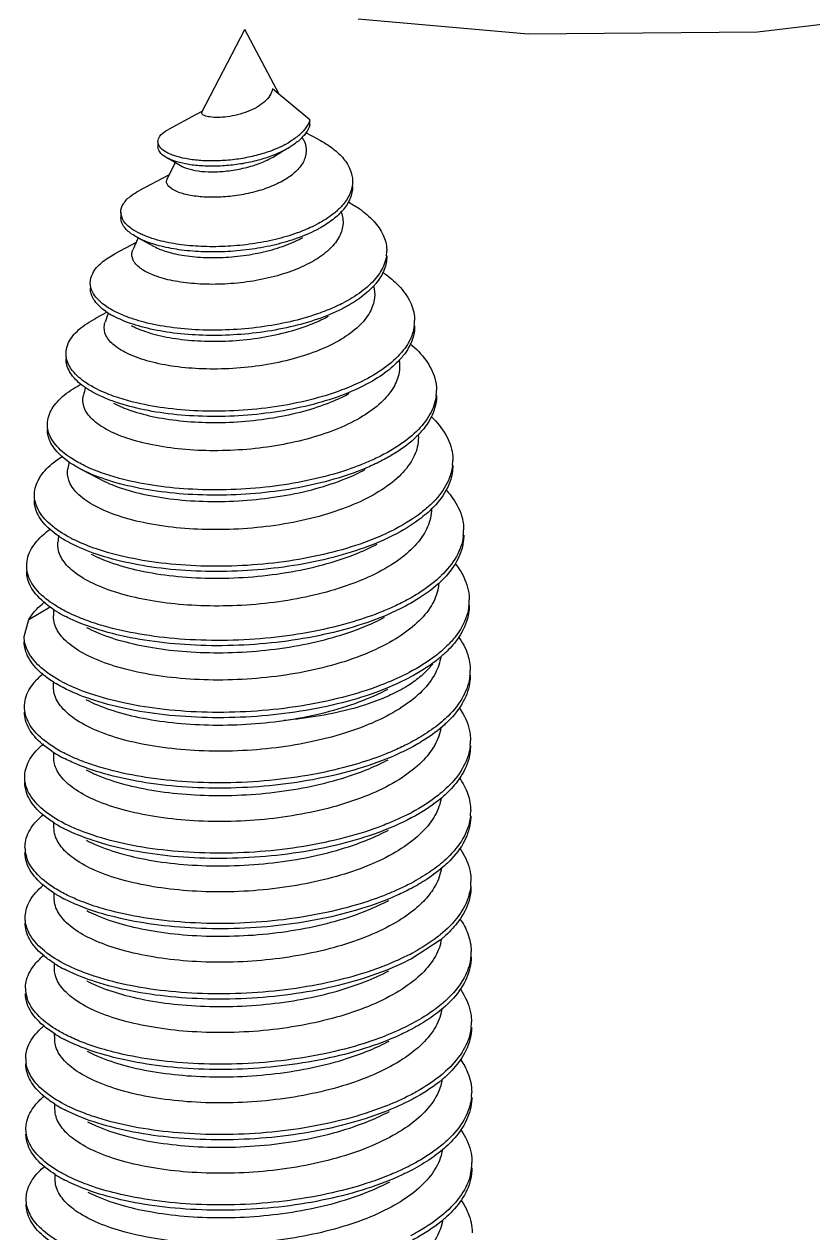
# Model space of a CAD drawing. Header units: millimetres. Extents: x 1893 to 2294, y -410 to -132.
# Drawn here: x 2074.875 to 2078.129, y -392.156 to -387.167 of the extents above; entities that cross this region are included whole.
import ezdxf

# ---------------------------------------------------------------- set-up
doc = ezdxf.new("R2010")
doc.units = ezdxf.units.MM
doc.layers.add('3_ALL_AXES', color=7, linetype='Continuous')

msp = doc.modelspace()

# ---------------------------------------------------------------- linework, layer by layer
at = {"color": 7, "linetype": 'Continuous'}
for p, q in [((2076.054, -387.5626), (2075.8994, -387.4337)), ((2075.5824, -387.5414), (2075.4698, -387.6019)), ((2075.61, -387.5264), (2075.5824, -387.5414)), ((2076.0541, -387.5844), (2076.054, -387.5626)), ((2076.0889, -387.6429), (2076.0374, -387.6159)), ((2075.4268, -387.6519), (2075.4269, -387.6737)), ((2075.4632, -387.7183), (2075.4895, -387.7328)), ((2075.4895, -387.7328), (2075.5268, -387.7539)), ((2075.4733, -387.7885), (2075.3483, -387.8551)), ((2075.2734, -387.9433), (2075.2735, -387.9651)), ((2075.343, -388.0483), (2075.4114, -388.085)), ((2075.3369, -388.0683), (2075.2491, -388.1149)), ((2075.2173, -388.356), (2075.1702, -388.381)), ((2075.1085, -389.0038), (2075.1886, -389.0458)), ((2074.8938, -389.6251), (2074.9821, -389.5719)), ((2074.8748, -389.6944), (2074.8938, -389.6251)), ((2076.5916, -390.9475), (2076.4736, -391.0246)), ((2075.0114, -391.9209), (2075.0107, -391.9204))]:
    msp.add_line(p, q, dxfattribs=at)
for points in [[(2076.2529, -387.145), (2076.954, -387.2065), (2077.901, -387.199), (2078.8393, -387.0868), (2079.7141, -386.8682), (2080.4827, -386.541), (2081.0969, -386.1089), (2081.3832, -385.7959)], [(2075.9072, -387.7123), (2075.9367, -387.6947), (2075.9608, -387.6809)]]:
    msp.add_lwpolyline(points, dxfattribs=at)
for centre, radius, start, end in [((2075.8512, -387.4462), 0.2385, 310.4881, 311.2822), ((2075.862, -387.4584), 0.2222, 311.2667, 313.466), ((2075.9121, -387.5266), 0.1539, 323.6909, 324.4962), ((2075.7749, -387.3348), 0.3737, 298.3338, 300.5644), ((2076.0117, -387.783), 0.2338, 318.3568, 320.0071), ((2075.8231, -387.4976), 0.5597, 297.2292, 297.3694), ((2076.2243, -388.1022), 0.1468, 351.667, 0.0322), ((2076.114, -388.0628), 0.2747, 319.4755, 320.5004), ((2075.8754, -387.707), 0.6876, 296.7445, 297.2513), ((2075.405, -388.0696), 0.3429, 237.7072, 242.2316), ((2076.3156, -388.3898), 0.1704, 352.7289, 359.9646), ((2075.3372, -388.3596), 0.3725, 235.7734, 237.1195), ((2076.396, -388.6792), 0.1803, 352.5376, 0.3833), ((2075.2882, -388.6454), 0.4006, 235.2241, 236.1332), ((2075.2985, -388.6301), 0.4191, 236.128, 236.5783), ((2076.4476, -388.9663), 0.1959, 353.7133, 359.9899), ((2075.2545, -388.9331), 0.4207, 235.3593, 237.1752), ((2075.3497, -388.7479), 0.61, 241.9543, 243.2044), ((2075.9908, -388.4517), 0.9009, 297.4313, 297.618), ((2076.4898, -389.2563), 0.1985, 352.9937, 0.4057), ((2076.2661, -389.1038), 0.4735, 312.7558, 314.1768), ((2076.2782, -389.1379), 0.4562, 314.1789, 314.935), ((2076.5027, -389.5435), 0.2085, 354.0828, 359.9831), ((2075.2673, -389.172), 0.4927, 236.6822, 238.1263), ((2075.2973, -389.1226), 0.5505, 238.1856, 242.4903), ((2076.2835, -389.3919), 0.4792, 310.783, 314.4919), ((2076.0207, -388.9996), 0.9528, 297.4216, 297.6697), ((2076.5138, -389.8346), 0.2014, 353.9435, 0.419), ((2075.2602, -389.4642), 0.4952, 237.4471, 239.0531), ((2075.3387, -389.3032), 0.6551, 242.1028, 243.191), ((2076.5054, -390.1235), 0.2108, 354.1441, 359.9931), ((2075.2697, -389.7418), 0.5107, 236.5717, 238.8447), ((2075.3006, -389.69), 0.5709, 238.8761, 242.4804), ((2076.0301, -389.5902), 0.9417, 297.4188, 298.1432), ((2076.52, -390.4154), 0.1973, 354.2425, 0.4388), ((2075.2625, -390.0452), 0.4952, 237.4401, 239.0009), ((2075.3032, -389.9763), 0.5752, 239.0577, 242.5298), ((2075.3468, -389.8721), 0.6685, 242.7092, 243.1872), ((2075.0143, -390.5647), 0.1362, 180.3476, 196.5213), ((2076.5061, -390.7043), 0.2122, 354.1979, 0.0232), ((2075.3043, -390.2679), 0.5742, 238.8756, 242.4692), ((2076.2248, -390.4768), 0.5797, 308.0629, 309.2428), ((2076.2442, -390.5222), 0.5492, 309.2348, 310.8571), ((2076.2713, -390.5535), 0.5078, 310.8599, 312.3686), ((2076.4099, -390.915), 0.1891, 346.7009, 349.9168), ((2076.4091, -390.9149), 0.19, 349.9151, 351.3498), ((2076.0387, -390.184), 0.9271, 297.4168, 298.6734), ((2076.5236, -390.996), 0.1958, 354.1813, 0.3959), ((2075.265, -390.6255), 0.4958, 237.45, 238.9684), ((2075.303, -390.5613), 0.5704, 239.0232, 242.5391), ((2075.0182, -391.1449), 0.1381, 180.5529, 198.2381), ((2076.5077, -391.2853), 0.2127, 354.2524, 0.0759), ((2075.2858, -390.8831), 0.5341, 238.0449, 238.842), ((2075.3083, -390.8451), 0.5783, 238.8815, 242.4597), ((2075, -391.4372), 0.119, 179.7384, 189.7764), ((2076.2476, -391.0828), 0.547, 309.9695, 310.6388), ((2076.526, -391.5765), 0.1954, 354.139, 0.3256), ((2075.2679, -391.2051), 0.4973, 237.4635, 238.9368), ((2075.3035, -391.1449), 0.5672, 238.9895, 242.5404), ((2075.3618, -391.0109), 0.6937, 243.4923, 243.9294), ((2076.5105, -391.8663), 0.2118, 347.0785, 0.1486), ((2075.2809, -391.4747), 0.5212, 237.654, 238.7682), ((2075.3126, -391.4218), 0.5829, 238.8931, 242.4525), ((2076.2527, -391.6674), 0.5421, 310.586, 310.7249), ((2076.2692, -391.7081), 0.5171, 310.7122, 312.4275)]:
    msp.add_arc(centre, radius, start, end, dxfattribs=at)
for points, start_tangent, end_tangent in [([(2075.8994, -387.4337), (2075.8887, -387.461), (2075.8667, -387.487), (2075.8356, -387.5094), (2075.7975, -387.5277), (2075.7551, -387.5411), (2075.7128, -387.5492), (2075.6737, -387.552), (2075.6413, -387.5502), (2075.6186, -387.5446), (2075.6078, -387.5364), (2075.6083, -387.5304)], (-0.17262, -0.984988), (0.373332, 0.927698)), ([(2076.036, -387.5959), (2076.0148, -387.6197)], (-0.592122, -0.805848), (-0.725563, -0.688156)), ([(2076.054, -387.5626), (2076.036, -387.5959)], (-0.330768, -0.943712), (-0.592122, -0.805848)), ([(2076.0541, -387.5844), (2076.0374, -387.6159)], (-0.330768, -0.943712), (-0.580737, -0.814091)), ([(2075.4269, -387.6519), (2075.4269, -387.6513), (2075.4352, -387.6291), (2075.4595, -387.6079), (2075.4698, -387.602)], (-0.01066, 0.999943), (0.882314, 0.470661)), ([(2076.0061, -387.6494), (2075.965, -387.6784), (2075.9608, -387.6809)], (-0.760511, -0.649326), (-0.867718, -0.497057)), ([(2076.006, -387.6276), (2075.965, -387.6566)], (-0.760511, -0.649326), (-0.860935, -0.508715)), ([(2076.0225, -387.6339), (2076.0061, -387.6494)], (-0.687386, -0.726293), (-0.760511, -0.649326)), ([(2076.0361, -387.6177), (2076.0225, -387.6339)], (-0.592122, -0.805848), (-0.687386, -0.726293)), ([(2076.0267, -387.6426), (2076.0284, -387.6459), (2076.0386, -387.6835), (2076.0328, -387.7216)], (0.467332, -0.884082), (-0.344063, -0.938947)), ([(2076.0889, -387.6429), (2076.0897, -387.6433), (2076.1485, -387.6805), (2076.1929, -387.7225), (2076.2205, -387.7683), (2076.2298, -387.8151)], (0.88579, -0.464087), (0.004012, -0.999992)), ([(2075.4343, -387.6729), (2075.4269, -387.6519)], (-0.569132, 0.822246), (-0.01066, 0.999943)), ([(2075.4632, -387.7183), (2075.4567, -387.7145), (2075.4343, -387.6947), (2075.4269, -387.6737)], (-0.87645, 0.481492), (-0.01066, 0.999943)), ([(2075.4566, -387.6927), (2075.4343, -387.6729)], (-0.851373, 0.524561), (-0.569132, 0.822246)), ([(2075.4714, -387.7007), (2075.4566, -387.6927)], (-0.901679, 0.432407), (-0.851373, 0.524561)), ([(2075.9608, -387.6809), (2075.9143, -387.7037), (2075.8558, -387.7244), (2075.792, -387.7399), (2075.7255, -387.7496), (2075.6594, -387.7534), (2075.5966, -387.7514), (2075.5401, -387.7438), (2075.4926, -387.7312), (2075.4632, -387.7183)], (-0.867718, -0.497057), (-0.87645, 0.481492)), ([(2075.8986, -387.6881), (2075.8557, -387.7026), (2075.7919, -387.7181), (2075.7254, -387.7278), (2075.6593, -387.7317), (2075.5965, -387.7296), (2075.54, -387.722), (2075.4925, -387.7094), (2075.4714, -387.7007)], (-0.933877, -0.357595), (-0.901679, 0.432407)), ([(2075.9523, -387.6638), (2075.9142, -387.6819), (2075.8986, -387.6881)], (-0.880082, -0.474822), (-0.933877, -0.357595)), ([(2076.0328, -387.7216), (2076.0088, -387.7613), (2075.9676, -387.7979), (2075.9118, -387.8293), (2075.8448, -387.8542), (2075.7712, -387.8713), (2075.696, -387.8803), (2075.6242, -387.881), (2075.5609, -387.874), (2075.5106, -387.8605), (2075.477, -387.8419), (2075.4627, -387.8202), (2075.4659, -387.8031)], (-0.344063, -0.938947), (0.432281, 0.901739)), ([(2075.5266, -387.7542), (2075.5391, -387.7597), (2075.5801, -387.771), (2075.6336, -387.7763), (2075.6956, -387.7747), (2075.7613, -387.7655), (2075.8258, -387.7487), (2075.8843, -387.7248), (2075.9072, -387.7123)], (0.877426, -0.479713), (0.856464, 0.516207)), ([(2076.2299, -387.8368), (2076.2299, -387.8379), (2076.22, -387.8862), (2076.1909, -387.9332)], (0.004012, -0.999992), (-0.642621, -0.766185)), ([(2076.2298, -387.8151), (2076.2298, -387.8161), (2076.2199, -387.8644)], (0.004012, -0.999992), (-0.37604, -0.926603)), ([(2075.2734, -387.9433), (2075.2841, -387.9086), (2075.317, -387.8746), (2075.3483, -387.8551)], (-0.001789, 0.999998), (0.88277, 0.469805)), ([(2076.2199, -387.8644), (2076.1908, -387.9115), (2076.1762, -387.9273)], (-0.37604, -0.926603), (-0.707534, -0.706679)), ([(2075.2851, -387.979), (2075.2735, -387.9441), (2075.2734, -387.9433)], (-0.544, 0.839085), (-0.001789, 0.999998)), ([(2076.1824, -387.9412), (2076.1833, -387.9435), (2076.1899, -387.9962), (2076.1724, -388.0488), (2076.1316, -388.0988), (2076.0695, -388.1439), (2075.9894, -388.182), (2075.8958, -388.2115), (2075.7939, -388.2312), (2075.6895, -388.2403), (2075.5888, -388.239), (2075.4974, -388.2278), (2075.4207, -388.2079), (2075.3634, -388.1808), (2075.3288, -388.1488)], (0.348722, -0.937226), (-0.530871, 0.847453)), ([(2076.1762, -387.9273), (2076.1433, -387.9556), (2076.0805, -387.9946)], (-0.707534, -0.706679), (-0.88806, -0.459727)), ([(2076.1865, -387.9383), (2076.1434, -387.9774), (2076.0906, -388.0111)], (-0.664418, -0.747361), (-0.878082, -0.478509)), ([(2076.2112, -387.9003), (2076.2565, -387.9282), (2076.3175, -387.9805), (2076.3563, -388.0375), (2076.371, -388.0974), (2076.3711, -388.1021)], (0.876119, -0.482095), (0.001655, -0.999999)), ([(2075.343, -388.0483), (2075.3183, -388.0332), (2075.2852, -388.0007), (2075.2735, -387.9658), (2075.2735, -387.9651)], (-0.88198, 0.471287), (-0.001789, 0.999998)), ([(2075.3522, -388.0313), (2075.3182, -388.0114), (2075.2851, -387.979)], (-0.898544, 0.438884), (-0.544, 0.839085)), ([(2076.0792, -387.9953), (2076.0152, -388.0237)], (-0.889183, -0.457553), (-0.934169, -0.356832)), ([(2076.0906, -388.0111), (2076.0793, -388.017), (2076.001, -388.0507), (2075.9118, -388.0773), (2075.8152, -388.0958), (2075.7154, -388.1057), (2075.6169, -388.1069), (2075.5238, -388.0994), (2075.4406, -388.084), (2075.3709, -388.0615), (2075.343, -388.0483)], (-0.878082, -0.478509), (-0.88198, 0.471287)), ([(2075.4206, -388.0569), (2075.3709, -388.0397), (2075.3522, -388.0313)], (-0.961532, 0.274694), (-0.898544, 0.438884)), ([(2075.4114, -388.085), (2075.4624, -388.1058), (2075.5366, -388.1224), (2075.6239, -388.1303), (2075.719, -388.1285), (2075.816, -388.1165), (2075.9089, -388.0946), (2075.9922, -388.0636), (2076.0252, -388.047)], (0.882421, -0.470461), (0.874812, 0.484462)), ([(2076.0152, -388.0237), (2076.001, -388.029), (2075.9117, -388.0555), (2075.8151, -388.074), (2075.7154, -388.084), (2075.6168, -388.0851), (2075.5238, -388.0777), (2075.4405, -388.0622), (2075.4206, -388.0569)], (-0.934169, -0.356832), (-0.961532, 0.274694)), ([(2075.3288, -388.1488), (2075.3193, -388.1141), (2075.3235, -388.0982)], (-0.530871, 0.847453), (0.399638, 0.916673)), ([(2075.1477, -388.2352), (2075.1576, -388.1957), (2075.1949, -388.1509), (2075.2491, -388.1149)], (0.006878, 0.999976), (0.883567, 0.468306)), ([(2076.3696, -388.1235), (2076.3606, -388.1578), (2076.3251, -388.2167), (2076.2657, -388.2718), (2076.1902, -388.3183)], (-0.143902, -0.989592), (-0.888996, -0.457915)), ([(2076.3712, -388.1239), (2076.3607, -388.1796), (2076.326, -388.2375)], (0.001655, -0.999999), (-0.636056, -0.771643)), ([(2076.354, -388.1909), (2076.4127, -388.2389), (2076.4633, -388.3047), (2076.4852, -388.3741), (2076.486, -388.3899)], (0.824116, -0.566421), (-0.000011, -1)), ([(2075.1504, -388.2556), (2075.148, -388.2421), (2075.1477, -388.2352)], (-0.263574, 0.964639), (0.006878, 0.999976)), ([(2076.3228, -388.2412), (2076.2658, -388.2935), (2076.2003, -388.3348)], (-0.649733, -0.760162), (-0.88097, -0.473172)), ([(2076.3168, -388.2474), (2076.3204, -388.2966), (2076.3013, -388.3557)], (0.241454, -0.970412), (-0.480474, -0.877009)), ([(2075.2218, -388.3594), (2075.2108, -388.3521), (2075.1661, -388.3096), (2075.1481, -388.2639), (2075.1478, -388.257)], (-0.844689, 0.535257), (0.006878, 0.999976)), ([(2075.2545, -388.356), (2075.2107, -388.3303), (2075.166, -388.2878), (2075.1504, -388.2556)], (-0.896397, 0.443252), (-0.263574, 0.964639)), ([(2076.2003, -388.3348), (2076.1849, -388.3428), (2076.0856, -388.3845), (2075.972, -388.417), (2075.849, -388.4392), (2075.7218, -388.4505), (2075.5959, -388.4507), (2075.4768, -388.4399), (2075.3698, -388.419), (2075.2797, -388.3892), (2075.2453, -388.373)], (-0.88097, -0.473172), (-0.884277, 0.466963)), ([(2076.1848, -388.321), (2076.1208, -388.3496)], (-0.893011, -0.450035), (-0.930168, -0.367134)), ([(2075.0475, -388.5272), (2075.055, -388.4887), (2075.093, -388.435), (2075.1616, -388.3857), (2075.1702, -388.381)], (0.00635, 0.99998), (0.883226, 0.468948)), ([(2076.3013, -388.3557), (2076.2552, -388.414), (2076.1838, -388.4675), (2076.0924, -388.5127), (2075.9849, -388.5486), (2075.8631, -388.5744), (2075.7352, -388.5883), (2075.6112, -388.5898), (2075.4956, -388.58), (2075.3913, -388.5592), (2075.3065, -388.5292), (2075.2464, -388.4927), (2075.2123, -388.4516), (2075.2058, -388.4079), (2075.2085, -388.3973)], (-0.480474, -0.877009), (0.320909, 0.94711)), ([(2075.3261, -388.3846), (2075.2797, -388.3674), (2075.2545, -388.356)], (-0.951194, 0.308594), (-0.896397, 0.443252)), ([(2075.3173, -388.4111), (2075.3361, -388.4203), (2075.415, -388.4477), (2075.5111, -388.4664), (2075.6183, -388.4752), (2075.7339, -388.4735), (2075.8532, -388.4603), (2075.967, -388.4359), (2076.0677, -388.402), (2076.1304, -388.3725)], (0.883651, -0.468147), (0.879311, 0.476248)), ([(2076.1208, -388.3496), (2076.0855, -388.3627), (2075.972, -388.3952), (2075.849, -388.4174), (2075.7218, -388.4287), (2075.5958, -388.4289), (2075.4767, -388.4182), (2075.3697, -388.3973), (2075.3261, -388.3846)], (-0.930168, -0.367134), (-0.951194, 0.308594)), ([(2076.4846, -388.4113), (2076.4771, -388.4445), (2076.4391, -388.5132), (2076.3726, -388.5777), (2076.2802, -388.6355)], (-0.126021, -0.992028), (-0.88884, -0.458218)), ([(2076.4861, -388.4117), (2076.4772, -388.4662), (2076.4392, -388.535), (2076.4308, -388.5452)], (-0.000011, -1), (-0.65075, -0.759292)), ([(2076.4663, -388.486), (2076.4676, -388.487), (2076.5329, -388.5552), (2076.5692, -388.6279), (2076.5763, -388.678)], (0.774141, -0.633014), (0.006127, -0.999981)), ([(2075.0496, -388.5477), (2075.0489, -388.544), (2075.0475, -388.5272)], (-0.209936, 0.977715), (0.00635, 0.99998)), ([(2075.1765, -388.6743), (2075.1312, -388.6482), (2075.0747, -388.5981), (2075.0496, -388.5477)], (-0.894837, 0.446393), (-0.209936, 0.977715)), ([(2076.4308, -388.5452), (2076.3727, -388.5995), (2076.29, -388.6522)], (-0.65075, -0.759292), (-0.882151, -0.470967)), ([(2075.1276, -388.6676), (2075.0748, -388.6199), (2075.0489, -388.5658), (2075.0476, -388.549)], (-0.826702, 0.56264), (0.00635, 0.99998)), ([(2076.4221, -388.5532), (2076.4218, -388.6047), (2076.3983, -388.667)], (0.155936, -0.987767), (-0.50823, -0.861221)), ([(2076.2802, -388.6355), (2076.2062, -388.6692)], (-0.88884, -0.458218), (-0.92792, -0.372779)), ([(2074.9709, -388.8191), (2074.976, -388.7849), (2075.0106, -388.7268), (2075.0764, -388.6726), (2075.11, -388.6531)], (0.000158, 1), (0.883151, 0.46909)), ([(2076.3983, -388.667), (2076.3474, -388.729), (2076.2712, -388.7858), (2076.1723, -388.8355), (2076.0568, -388.8753), (2075.9283, -388.9046), (2075.7935, -388.9222), (2075.6571, -388.9278), (2075.5259, -388.9216), (2075.404, -388.9039), (2075.2987, -388.8761), (2075.2151, -388.8401), (2075.1554, -388.7974), (2075.1224, -388.7495), (2075.1192, -388.6998), (2075.1195, -388.6985)], (-0.50823, -0.861221), (0.236508, 0.97163)), ([(2075.1676, -388.6915), (2075.1349, -388.6724)], (-0.885219, 0.465175), (-0.839739, 0.54299)), ([(2076.29, -388.6522), (2076.2803, -388.6573), (2076.1658, -388.7062), (2076.0339, -388.7446), (2075.8903, -388.771), (2075.7411, -388.7846), (2075.5927, -388.7851), (2075.4516, -388.7728), (2075.324, -388.7485), (2075.2156, -388.7136), (2075.1676, -388.6915)], (-0.882151, -0.470967), (-0.885219, 0.465175)), ([(2075.2518, -388.7055), (2075.2156, -388.6919), (2075.1765, -388.6743)], (-0.945399, 0.325916), (-0.894837, 0.446393)), ([(2075.2436, -388.7314), (2075.3152, -388.7617), (2075.4163, -388.7886), (2075.5321, -388.8054), (2075.6561, -388.8113), (2075.7881, -388.8059), (2075.9204, -388.7885), (2076.044, -388.7598), (2076.1528, -388.7218), (2076.2159, -388.6918)], (0.884717, -0.466129), (0.881101, 0.472928)), ([(2076.2062, -388.6692), (2076.1657, -388.6845), (2076.0338, -388.7228), (2075.8902, -388.7492), (2075.741, -388.7628), (2075.5926, -388.7633), (2075.4515, -388.751), (2075.324, -388.7267), (2075.2518, -388.7055)], (-0.92792, -0.372779), (-0.945399, 0.325916)), ([(2076.5748, -388.7026), (2076.5493, -388.7768), (2076.4935, -388.8479), (2076.4095, -388.9134), (2076.3517, -388.9465)], (-0.130495, -0.991449), (-0.888336, -0.459195)), ([(2076.5764, -388.6998), (2076.5748, -388.7244), (2076.5493, -388.7986), (2076.5135, -388.8487)], (0.006127, -0.999981), (-0.660491, -0.750834)), ([(2076.5541, -388.7865), (2076.564, -388.7963), (2076.6198, -388.8723), (2076.643, -388.9518), (2076.6435, -388.9664)], (0.721022, -0.692912), (0.000333, -1)), ([(2074.9737, -388.8444), (2074.9709, -388.8191)], (-0.223257, 0.97476), (0.000158, 1)), ([(2075.0597, -388.9744), (2075.0039, -388.9241), (2074.9738, -388.8661), (2074.971, -388.8409)], (-0.821333, 0.57045), (0.000158, 1)), ([(2075.1176, -388.9867), (2075.0649, -388.9563), (2075.0038, -388.9024), (2074.9737, -388.8444)], (-0.8945, 0.447067), (-0.223257, 0.97476)), ([(2076.5135, -388.8487), (2076.4936, -388.8697), (2076.4095, -388.9351), (2076.3607, -388.9635)], (-0.660491, -0.750834), (-0.882531, -0.470254)), ([(2076.5012, -388.8638), (2076.4989, -388.9031), (2076.4711, -388.9736)], (0.055237, -0.998473), (-0.525342, -0.850891)), ([(2076.3517, -388.9465), (2076.3004, -388.9709), (2076.274, -388.9821)], (-0.888336, -0.459195), (-0.926127, -0.377211)), ([(2074.9168, -389.1109), (2074.9169, -389.1069), (2074.9361, -389.0433), (2074.9895, -388.9824), (2075.0343, -388.9501)], (-0.00756, 0.999971), (0.847539, 0.530734)), ([(2076.4711, -388.9736), (2076.4133, -389.0413), (2076.3274, -389.1033), (2076.219, -389.1561), (2076.0921, -389.1986), (2075.9491, -389.23), (2075.797, -389.2486), (2075.6457, -389.2535), (2075.5022, -389.2454), (2075.3673, -389.2246), (2075.2498, -389.192), (2075.1575, -389.1505), (2075.0938, -389.1028), (2075.0591, -389.0497), (2075.0551, -389.0014)], (-0.525342, -0.850891), (0.15759, 0.987505)), ([(2075.1085, -389.0038), (2075.0677, -388.9799)], (-0.885872, 0.46393), (-0.834634, 0.550804)), ([(2076.3607, -388.9635), (2076.3005, -388.9927), (2076.1705, -389.0404), (2076.0247, -389.0767), (2075.8689, -389.1003), (2075.709, -389.1107), (2075.5515, -389.1078), (2075.4027, -389.0919), (2075.2685, -389.0639), (2075.1544, -389.0254), (2075.1085, -389.0038)], (-0.882531, -0.470254), (-0.885872, 0.46393)), ([(2075.1972, -389.0202), (2075.1543, -389.0036), (2075.1176, -388.9867)], (-0.942752, 0.333493), (-0.8945, 0.447067)), ([(2076.274, -388.9821), (2076.1704, -389.0186), (2076.0247, -389.0549), (2075.8688, -389.0785), (2075.7089, -389.0889), (2075.5515, -389.086), (2075.4027, -389.0701), (2075.2685, -389.0421), (2075.1972, -389.0202)], (-0.926127, -0.377211), (-0.942752, 0.333493)), ([(2076.6424, -388.9878), (2076.6325, -389.0321), (2076.5886, -389.1104), (2076.5569, -389.1457)], (-0.109032, -0.994038), (-0.712231, -0.701946)), ([(2076.6436, -388.9882), (2076.6326, -389.0539), (2076.5887, -389.1322), (2076.5676, -389.1566)], (0.000333, -1), (-0.685396, -0.72817)), ([(2075.1886, -389.0458), (2075.2662, -389.079), (2075.3785, -389.1096), (2075.5088, -389.1296), (2075.6491, -389.1372), (2075.7954, -389.1322), (2075.9401, -389.1144), (2076.0782, -389.0841), (2076.2027, -389.0424), (2076.2825, -389.0053)], (0.885402, -0.464825), (0.881947, 0.471349)), ([(2076.6148, -389.0877), (2076.6373, -389.115), (2076.6796, -389.1966), (2076.6883, -389.2549)], (0.67323, -0.739433), (0.006522, -0.999979)), ([(2074.9189, -389.132), (2074.9168, -389.1109)], (-0.183925, 0.98294), (-0.00756, 0.999971)), ([(2075.0154, -389.2793), (2074.9817, -389.253), (2074.9323, -389.1923), (2074.9169, -389.1327)], (-0.82261, 0.568606), (-0.00756, 0.999971)), ([(2075.0629, -389.2862), (2074.9816, -389.2313), (2074.9322, -389.1706), (2074.9189, -389.132)], (-0.882535, 0.470246), (-0.183925, 0.98294)), ([(2076.5569, -389.1457), (2076.513, -389.1838), (2076.4084, -389.2499)], (-0.712231, -0.701946), (-0.886057, -0.463577)), ([(2076.5676, -389.1566), (2076.513, -389.2056), (2076.4136, -389.269)], (-0.685396, -0.72817), (-0.883055, -0.469269)), ([(2076.5552, -389.1673), (2076.5511, -389.2059), (2076.5212, -389.2764)], (0.00088, -1), (-0.536906, -0.843642)), ([(2074.8853, -389.4027), (2074.8903, -389.3662), (2074.9275, -389.3009), (2074.9816, -389.2521)], (-0.00134, 0.999999), (0.809939, 0.586514)), ([(2076.5212, -389.2764), (2076.4626, -389.3443), (2076.3759, -389.4075), (2076.2657, -389.4623), (2076.139, -389.5062), (2076, -389.5389), (2075.8498, -389.5601), (2075.6964, -389.5687), (2075.5488, -389.5647), (2075.4115, -389.5491), (2075.2877, -389.5225), (2075.1817, -389.4861), (2075.0996, -389.442), (2075.0439, -389.3924), (2075.0164, -389.3392), (2075.0141, -389.3053)], (-0.536906, -0.843642), (0.091635, 0.995793)), ([(2075.0671, -389.3102), (2075.0629, -389.308), (2075.0264, -389.2867)], (-0.886221, 0.463263), (-0.840215, 0.542253)), ([(2076.4136, -389.269), (2076.4085, -389.2717), (2076.2791, -389.3281), (2076.13, -389.373), (2075.9668, -389.4048), (2075.7962, -389.4226), (2075.6248, -389.4261), (2075.4595, -389.4154), (2075.3067, -389.3912), (2075.1728, -389.3548), (2075.0671, -389.3102)], (-0.883055, -0.469269), (-0.886221, 0.463263)), ([(2075.1624, -389.3294), (2075.0747, -389.2924)], (-0.94269, 0.33367), (-0.892584, 0.450881)), ([(2076.3208, -389.2903), (2076.279, -389.3064), (2076.1299, -389.3512), (2075.9668, -389.383), (2075.7961, -389.4009), (2075.6247, -389.4043), (2075.4594, -389.3936), (2075.3067, -389.3694), (2075.1727, -389.333), (2075.1624, -389.3294)], (-0.926567, -0.376129), (-0.94269, 0.33367)), ([(2076.4058, -389.2513), (2076.3208, -389.2903)], (-0.887563, -0.460686), (-0.926567, -0.376129)), ([(2076.6868, -389.2805), (2076.6586, -389.3638), (2076.5961, -389.4434)], (-0.12258, -0.992459), (-0.717139, -0.69693)), ([(2076.6884, -389.2767), (2076.6869, -389.3023), (2076.6587, -389.3855), (2076.6005, -389.4609)], (0.006522, -0.999979), (-0.707879, -0.706333)), ([(2075.1517, -389.3545), (2075.2285, -389.3878), (2075.3507, -389.4223), (2075.4912, -389.4447), (2075.6407, -389.4538), (2075.7986, -389.4493), (2075.9576, -389.4307), (2076.1073, -389.3986), (2076.2401, -389.3548), (2076.3308, -389.3131)], (0.885633, -0.464387), (0.88245, 0.470406)), ([(2076.6536, -389.3935), (2076.6843, -389.4403), (2076.7104, -389.5253), (2076.7113, -389.5436)], (0.619716, -0.784826), (0.000119, -1)), ([(2074.8889, -389.433), (2074.8853, -389.4027)], (-0.234519, 0.972112), (-0.00134, 0.999999)), ([(2074.9966, -389.5837), (2074.9921, -389.5807), (2074.9233, -389.52), (2074.8889, -389.4548), (2074.8854, -389.4245)], (-0.835582, 0.549366), (-0.00134, 0.999999)), ([(2075.0522, -389.5938), (2074.992, -389.5589), (2074.9232, -389.4982), (2074.8889, -389.433)], (-0.894014, 0.44804), (-0.234519, 0.972112)), ([(2076.5876, -389.4514), (2076.5016, -389.5165), (2076.4399, -389.5517)], (-0.734201, -0.678933), (-0.888267, -0.459328)), ([(2076.5962, -389.4651), (2076.5017, -389.5383), (2076.4489, -389.5689)], (-0.717139, -0.69693), (-0.883083, -0.469217)), ([(2076.5855, -389.475), (2076.5815, -389.5026), (2076.5497, -389.5756)], (-0.072513, -0.997367), (-0.545257, -0.838269)), ([(2074.8938, -389.6251), (2074.9485, -389.5608), (2074.9596, -389.5516)], (0.487801, 0.872955), (0.782223, 0.622999)), ([(2076.5497, -389.5756), (2076.4869, -389.6467), (2076.3958, -389.7116), (2076.2789, -389.7683), (2076.1431, -389.8139), (2075.9929, -389.8473), (2075.8347, -389.8675), (2075.6747, -389.8743), (2075.5197, -389.8676), (2075.3743, -389.848), (2075.2458, -389.8165), (2075.141, -389.7754), (2075.0626, -389.7265), (2075.013, -389.6711), (2074.9958, -389.6121), (2074.9959, -389.6094)], (-0.545257, -0.838269), (0.023604, 0.999721)), ([(2076.4489, -389.5689), (2076.3789, -389.6025), (2076.2327, -389.6555), (2076.0688, -389.6955), (2075.8936, -389.7213), (2075.7142, -389.7323), (2075.5375, -389.7283), (2075.3707, -389.7098), (2075.2203, -389.6778), (2075.0924, -389.6341), (2075.043, -389.6109)], (-0.883083, -0.469217), (-0.886406, 0.462908)), ([(2075.1411, -389.6314), (2075.0923, -389.6123), (2075.0522, -389.5938)], (-0.941796, 0.336184), (-0.894014, 0.44804)), ([(2076.3531, -389.5915), (2076.2326, -389.6337), (2076.0687, -389.6737), (2075.8936, -389.6996), (2075.7141, -389.7105), (2075.5374, -389.7065), (2075.3706, -389.688), (2075.2202, -389.6561), (2075.1411, -389.6314)], (-0.926347, -0.376671), (-0.941796, 0.336184)), ([(2076.4399, -389.5517), (2076.3789, -389.5807), (2076.3531, -389.5915)], (-0.888267, -0.459328), (-0.926347, -0.376671)), ([(2076.7113, -389.5654), (2076.7004, -389.6329), (2076.6543, -389.7164), (2076.608, -389.7663)], (0.000119, -1), (-0.736299, -0.676656)), ([(2076.7102, -389.565), (2076.7003, -389.6111), (2076.6543, -389.6946), (2076.6193, -389.7337)], (-0.102709, -0.994711), (-0.712779, -0.701388)), ([(2075.1322, -389.6574), (2075.1703, -389.6756), (2075.2783, -389.7131), (2075.4046, -389.7406), (2075.5448, -389.7569), (2075.6956, -389.7614), (2075.8524, -389.753), (2076.0062, -389.7317), (2076.1487, -389.6986), (2076.2786, -389.654), (2076.3616, -389.6153)], (0.886149, -0.463401), (0.882707, 0.469923)), ([(2074.8768, -389.7153), (2074.8748, -389.6944)], (-0.173248, 0.984878), (-0.005564, 0.999985)), ([(2076.6669, -389.6951), (2076.7052, -389.7698), (2076.7152, -389.8331)], (0.582078, -0.813133), (0.006834, -0.999977)), ([(2074.9938, -389.8816), (2074.9455, -389.8457), (2074.8923, -389.7815), (2074.8749, -389.7161)], (-0.842786, 0.538248), (-0.005564, 0.999985)), ([(2075.0322, -389.8822), (2074.9454, -389.824), (2074.8923, -389.7597), (2074.8768, -389.7153)], (-0.88376, 0.467941), (-0.173248, 0.984878)), ([(2076.5935, -389.7775), (2076.5715, -389.8458), (2076.5177, -389.9186), (2076.4349, -389.9856), (2076.3265, -390.0447), (2076.1968, -390.0937), (2076.051, -390.1312), (2075.895, -390.1559), (2075.7351, -390.1673), (2075.5775, -390.1653), (2075.4286, -390.1503), (2075.2945, -390.1233), (2075.1804, -390.0857), (2075.0909, -390.0395), (2075.0296, -389.9868), (2074.999, -389.9301), (2074.9958, -389.9038)], (-0.130146, -0.991495), (-0.001384, 0.999999)), ([(2076.5965, -389.7547), (2076.5742, -389.773), (2076.4631, -389.8434)], (-0.756662, -0.653806), (-0.885638, -0.464376)), ([(2076.608, -389.7663), (2076.5742, -389.7948), (2076.4672, -389.8631)], (-0.736299, -0.676656), (-0.883394, -0.468631)), ([(2076.5603, -389.8071), (2076.5299, -389.8421), (2076.4816, -389.882)], (-0.585514, -0.810662), (-0.817209, -0.576341)), ([(2074.8761, -389.9848), (2074.8803, -389.951), (2074.9162, -389.8847), (2074.952, -389.8489)], (-0.003577, 0.999994), (0.764559, 0.644554)), ([(2075.0357, -389.9058), (2075.0323, -389.904), (2075.0056, -389.8889)], (-0.886575, 0.462585), (-0.857541, 0.514416)), ([(2076.4672, -389.8631), (2076.4632, -389.8652), (2076.3256, -389.9253), (2076.1669, -389.973), (2075.9934, -390.0068), (2075.812, -390.0257), (2075.6297, -390.0293), (2075.454, -390.0178), (2075.2916, -389.9921), (2075.1492, -389.9535), (2075.0357, -389.9058)], (-0.883394, -0.468631), (-0.886575, 0.462585)), ([(2075.1406, -389.9288), (2075.0432, -389.8879)], (-0.943907, 0.330211), (-0.892487, 0.451073)), ([(2076.3647, -389.8885), (2076.3255, -389.9035), (2076.1669, -389.9512), (2075.9933, -389.985), (2075.8119, -390.0039), (2075.6297, -390.0075), (2075.4539, -389.996), (2075.2916, -389.9703), (2075.1491, -389.9317), (2075.1406, -389.9288)], (-0.928207, -0.372063), (-0.943907, 0.330211)), ([(2076.4595, -389.8453), (2076.3647, -389.8885)], (-0.887641, -0.460537), (-0.928207, -0.372063)), ([(2076.4816, -389.882), (2076.4548, -389.8997), (2076.387, -389.9359)], (-0.817209, -0.576341), (-0.90677, -0.421625)), ([(2076.7141, -389.8558), (2076.6867, -389.9412), (2076.624, -390.0228), (2076.5985, -390.0463)], (-0.106013, -0.994365), (-0.758549, -0.651616)), ([(2076.7153, -389.8549), (2076.7142, -389.8776), (2076.6868, -389.963), (2076.624, -390.0446), (2076.6086, -390.0592)], (0.006834, -0.999977), (-0.741193, -0.671291)), ([(2075.946, -390.0412), (2076.0994, -390.0121), (2076.2406, -389.9705), (2076.3639, -389.9178), (2076.3751, -389.912)], (0.989862, 0.142035), (0.883165, 0.469062)), ([(2076.387, -389.9359), (2076.3546, -389.9501), (2076.2333, -389.9914), (2076.0954, -390.0222), (2075.946, -390.0412)], (-0.90677, -0.421625), (-0.996512, -0.083446)), ([(2074.8805, -390.0187), (2074.8761, -389.9848)], (-0.257152, 0.966371), (-0.003577, 0.999994)), ([(2075.1296, -389.9548), (2075.2271, -389.9957), (2075.3484, -390.0283), (2075.487, -390.0501), (2075.6358, -390.0597), (2075.7912, -390.0568), (2075.946, -390.0412)], (0.886338, -0.463038), (0.989862, 0.142035)), ([(2076.6693, -389.9874), (2076.6868, -390.0154), (2076.715, -390.1006), (2076.7163, -390.1235)], (0.575761, -0.817618), (0.000213, -1)), ([(2074.9884, -390.1679), (2074.9171, -390.1065), (2074.8806, -390.0405), (2074.8762, -390.0066)], (-0.834439, 0.5511), (-0.003577, 0.999994)), ([(2075.0459, -390.1792), (2074.9883, -390.1462), (2074.9171, -390.0847), (2074.8805, -390.0187)], (-0.893833, 0.4484), (-0.257152, 0.966371)), ([(2076.5985, -390.0463), (2076.5284, -390.0979), (2076.4614, -390.1364)], (-0.758549, -0.651616), (-0.88842, -0.459031)), ([(2076.6086, -390.0592), (2076.5285, -390.1197), (2076.4705, -390.1535)], (-0.741193, -0.671291), (-0.883289, -0.468829)), ([(2076.5943, -390.069), (2076.5911, -390.0865), (2076.5584, -390.1603)], (-0.132788, -0.991144), (-0.551159, -0.8344)), ([(2074.8769, -390.2752), (2074.8937, -390.2098), (2074.9463, -390.1452), (2074.9543, -390.1383)], (-0.001455, 0.999999), (0.767236, 0.641365)), ([(2076.4614, -390.1364), (2076.4039, -390.1638), (2076.3682, -390.1788)], (-0.88842, -0.459031), (-0.927935, -0.372743)), ([(2076.5584, -390.1603), (2076.4971, -390.2294), (2076.4085, -390.2931), (2076.2952, -390.349), (2076.1638, -390.3943), (2076.0191, -390.428), (2075.866, -390.4495), (2075.7098, -390.4583), (2075.5571, -390.4543), (2075.4131, -390.4381), (2075.2828, -390.4102), (2075.1735, -390.3728), (2075.0883, -390.3274), (2075.0293, -390.2756), (2074.9996, -390.219), (2074.9968, -390.1941)], (-0.551159, -0.8344), (0.000274, 1)), ([(2076.4705, -390.1535), (2076.404, -390.1856), (2076.2554, -390.2401), (2076.0886, -390.2814), (2075.9102, -390.3083), (2075.7272, -390.32), (2075.547, -390.3164), (2075.3766, -390.298), (2075.2228, -390.266), (2075.0917, -390.2219), (2075.0369, -390.1963)], (-0.883289, -0.468829), (-0.886484, 0.462759)), ([(2075.1398, -390.2187), (2075.0916, -390.2001), (2075.0459, -390.1792)], (-0.942926, 0.333003), (-0.893833, 0.4484)), ([(2076.3682, -390.1788), (2076.2553, -390.2183), (2076.0885, -390.2597), (2075.9101, -390.2865), (2075.7271, -390.2982), (2075.5469, -390.2946), (2075.3765, -390.2762), (2075.2227, -390.2442), (2075.1398, -390.2187)], (-0.927935, -0.372743), (-0.942926, 0.333003)), ([(2076.7152, -390.145), (2076.7067, -390.1866), (2076.6625, -390.2706), (2076.5997, -390.3365)], (-0.101727, -0.994812), (-0.75922, -0.650834)), ([(2076.7163, -390.1453), (2076.7068, -390.2084), (2076.6626, -390.2924), (2076.6113, -390.3481)], (0.000213, -1), (-0.739116, -0.673578)), ([(2075.1308, -390.2454), (2075.1738, -390.2656), (2075.2856, -390.3037), (2075.4176, -390.3314), (2075.5618, -390.3472), (2075.7131, -390.3508), (2075.8695, -390.3416), (2076.0243, -390.3195), (2076.1687, -390.2853), (2076.298, -390.2402), (2076.377, -390.2031)], (0.886229, -0.463248), (0.882933, 0.4695)), ([(2074.8787, -390.296), (2074.8769, -390.2772), (2074.8769, -390.2752)], (-0.172514, 0.985007), (-0.001455, 0.999999)), ([(2076.6711, -390.2789), (2076.7056, -390.3455), (2076.7173, -390.4139)], (0.573229, -0.819395), (0.006899, -0.999976)), ([(2074.996, -390.4626), (2074.9517, -390.4302), (2074.8965, -390.3662), (2074.877, -390.299), (2074.8769, -390.2969)], (-0.842734, 0.538331), (-0.001455, 0.999999)), ([(2075.0403, -390.4662), (2074.9516, -390.4084), (2074.8964, -390.3445), (2074.8787, -390.296)], (-0.888686, 0.458517), (-0.172514, 0.985007)), ([(2076.5997, -390.3365), (2076.5839, -390.3495), (2076.4742, -390.4206)], (-0.75922, -0.650834), (-0.881759, -0.4717)), ([(2076.6113, -390.3481), (2076.584, -390.3713), (2076.4743, -390.4424), (2076.4715, -390.4438)], (-0.739116, -0.673578), (-0.883344, -0.468726)), ([(2076.595, -390.3616), (2076.5919, -390.3778), (2076.5594, -390.4506)], (-0.144611, -0.989489), (-0.551159, -0.8344)), ([(2074.8781, -390.5655), (2074.8813, -390.5357), (2074.9151, -390.4693), (2074.9534, -390.4302)], (-0.006315, 0.99998), (0.763525, 0.645779)), ([(2076.4715, -390.4438), (2076.3378, -390.5032), (2076.1798, -390.5517), (2076.0067, -390.5863), (2075.8252, -390.6061), (2075.6427, -390.6105), (2075.4662, -390.5999), (2075.3028, -390.5749), (2075.159, -390.537), (2075.0404, -390.488), (2075.0379, -390.4867)], (-0.883344, -0.468726), (-0.886716, 0.462314)), ([(2076.4637, -390.4261), (2076.3675, -390.4699)], (-0.887653, -0.460513), (-0.928677, -0.37089)), ([(2076.7163, -390.4352), (2076.6914, -390.5169), (2076.6307, -390.5989), (2076.6006, -390.627)], (-0.10036, -0.994951), (-0.75858, -0.651579)), ([(2076.7174, -390.4356), (2076.7167, -390.4533), (2076.6914, -390.5387), (2076.6307, -390.6207), (2076.6109, -390.6397)], (0.006899, -0.999976), (-0.740791, -0.671735)), ([(2076.5594, -390.4506), (2076.4975, -390.5203), (2076.4073, -390.5848), (2076.2936, -390.6404), (2076.1634, -390.6851), (2076.0177, -390.7188), (2075.8605, -390.7405), (2075.701, -390.7488), (2075.5483, -390.744), (2075.4068, -390.7273), (2075.2775, -390.6989), (2075.1679, -390.6603), (2075.0841, -390.6142), (2075.0278, -390.5628), (2075.0003, -390.5079), (2074.9978, -390.4846)], (-0.551159, -0.8344), (-0.000051, 1)), ([(2075.1427, -390.5097), (2075.0453, -390.4688)], (-0.943887, 0.33027), (-0.89248, 0.451087)), ([(2075.1318, -390.5358), (2075.1681, -390.5531), (2075.278, -390.5917), (2075.4079, -390.6201), (2075.5499, -390.6367), (2075.7024, -390.6413), (2075.8617, -390.6329), (2076.0186, -390.6111), (2076.1639, -390.5774), (2076.2939, -390.5327), (2076.3781, -390.4935)], (0.886349, -0.463017), (0.882926, 0.469513)), ([(2076.3675, -390.4699), (2076.3377, -390.4814), (2076.1797, -390.5299), (2076.0066, -390.5645), (2075.8252, -390.5843), (2075.6426, -390.5887), (2075.4661, -390.5781), (2075.3027, -390.5532), (2075.1589, -390.5152), (2075.1427, -390.5097)], (-0.928677, -0.37089), (-0.943887, 0.33027)), ([(2075.0075, -390.7595), (2074.9957, -390.7521), (2074.9224, -390.6911), (2074.8838, -390.6252), (2074.8782, -390.5873)], (-0.855656, 0.517545), (-0.006315, 0.99998)), ([(2076.6711, -390.5678), (2076.6861, -390.5912), (2076.7164, -390.6762), (2076.7183, -390.7042)], (0.576489, -0.817105), (0.000649, -1)), ([(2075.0477, -390.7599), (2074.9956, -390.7303), (2074.9224, -390.6693), (2074.8837, -390.6034)], (-0.893588, 0.448888), (-0.285518, 0.958373)), ([(2076.6006, -390.627), (2076.537, -390.6744), (2076.4633, -390.7172)], (-0.75858, -0.651579), (-0.888571, -0.458739)), ([(2076.6109, -390.6397), (2076.5371, -390.6962), (2076.4726, -390.7342)], (-0.740791, -0.671735), (-0.883344, -0.468726)), ([(2076.5964, -390.6495), (2076.5931, -390.6674), (2076.5604, -390.741)], (-0.13129, -0.991344), (-0.551159, -0.8344)), ([(2074.8789, -390.8559), (2074.8938, -390.7945), (2074.9443, -390.7297), (2074.9565, -390.719)], (0.001744, 0.999998), (0.767057, 0.641579)), ([(2076.4726, -390.7342), (2076.4141, -390.7627), (2076.2668, -390.818), (2076.1009, -390.8601), (2075.923, -390.8879), (2075.7401, -390.9004), (2075.5595, -390.8977), (2075.3883, -390.8802), (2075.2334, -390.849), (2075.1007, -390.8056), (2075.0389, -390.7771)], (-0.883344, -0.468726), (-0.886412, 0.462898)), ([(2076.4633, -390.7172), (2076.4141, -390.741), (2076.3701, -390.7597)], (-0.888571, -0.458739), (-0.927996, -0.372591)), ([(2076.5604, -390.741), (2076.5403, -390.768), (2076.516, -390.7944), (2076.4878, -390.8199)], (-0.551159, -0.8344), (-0.768785, -0.639508)), ([(2076.7172, -390.7258), (2076.7103, -390.7623), (2076.6681, -390.8465), (2076.5915, -390.9258)], (-0.100885, -0.994898), (-0.774433, -0.632656)), ([(2076.7184, -390.726), (2076.7104, -390.7841), (2076.6682, -390.8683), (2076.6135, -390.9287)], (0.000649, -1), (-0.73872, -0.674012)), ([(2076.4878, -390.8199), (2076.3966, -390.8819), (2076.2819, -390.9359), (2076.1503, -390.9794), (2076.0057, -391.0115), (2075.8535, -391.0316), (2075.6992, -391.0392), (2075.5487, -391.0343), (2075.4067, -391.0175), (2075.2785, -390.9892), (2075.1712, -390.9517), (2075.0879, -390.9066), (2075.0303, -390.855), (2075.0014, -390.7989), (2074.9988, -390.7748)], (-0.768785, -0.639508), (0.000654, 1)), ([(2075.1416, -390.7994), (2075.1007, -390.7838), (2075.0477, -390.7599)], (-0.942823, 0.333295), (-0.893588, 0.448888)), ([(2075.1329, -390.8261), (2075.1702, -390.8439), (2075.279, -390.8821), (2075.4065, -390.91), (2075.5489, -390.9269), (2075.7018, -390.9317), (2075.8602, -390.9235), (2076.0151, -390.9023), (2076.1595, -390.8693), (2076.2919, -390.8244), (2076.3791, -390.7838)], (0.886316, -0.463081), (0.882924, 0.469517)), ([(2076.3701, -390.7597), (2076.2667, -390.7962), (2076.1008, -390.8384), (2075.9229, -390.8661), (2075.74, -390.8787), (2075.5594, -390.876), (2075.3882, -390.8585), (2075.2333, -390.8272), (2075.1416, -390.7994)], (-0.927996, -0.372591), (-0.942823, 0.333295)), ([(2074.8807, -390.8766), (2074.8791, -390.862), (2074.8789, -390.8559)], (-0.1705, 0.985358), (0.001744, 0.999998)), ([(2074.9982, -391.0435), (2074.9581, -391.0146), (2074.9009, -390.9509), (2074.8791, -390.8838), (2074.879, -390.8777)], (-0.842837, 0.538169), (0.001744, 0.999998)), ([(2075.0486, -391.0501), (2074.958, -390.9928), (2074.9008, -390.9291), (2074.8807, -390.8766)], (-0.893564, 0.448936), (-0.1705, 0.985358)), ([(2076.6738, -390.8606), (2076.7058, -390.9213), (2076.7194, -390.9946)], (0.570434, -0.821343), (0.006513, -0.999979)), ([(2076.5822, -390.9332), (2076.4836, -390.9974)], (-0.787295, -0.616576), (-0.877332, -0.479883)), ([(2076.594, -390.9585), (2076.5615, -391.0314)], (-0.230073, -0.973173), (-0.551159, -0.8344)), ([(2074.8801, -391.1463), (2074.8825, -391.1205), (2074.9142, -391.0539), (2074.9552, -391.0112)], (-0.008758, 0.999962), (0.763302, 0.646042)), ([(2076.5615, -391.0314), (2076.4995, -391.1011), (2076.4091, -391.1657), (2076.295, -391.2215), (2076.1642, -391.2661), (2076.0184, -391.2998), (2075.8612, -391.3213), (2075.7016, -391.3295), (2075.5491, -391.3247), (2075.4078, -391.3078), (2075.279, -391.2795), (2075.1697, -391.2409), (2075.0859, -391.1949), (2075.0297, -391.1434), (2075.0023, -391.0885), (2074.9998, -391.0653)], (-0.551159, -0.8344), (0.000007, 1)), ([(2076.4736, -391.0246), (2076.3485, -391.0806), (2076.1917, -391.1299), (2076.0193, -391.1654), (2075.8381, -391.1861), (2075.6554, -391.1914), (2075.4784, -391.1817), (2075.314, -391.1575), (2075.1689, -391.1203), (2075.0486, -391.0719), (2075.0399, -391.0675)], (-0.883236, -0.468929), (-0.886816, 0.462122)), ([(2076.4656, -391.0069), (2076.3694, -391.0507)], (-0.887644, -0.460529), (-0.928758, -0.370688)), ([(2076.7184, -391.0158), (2076.6959, -391.0927), (2076.6372, -391.1749), (2076.6026, -391.2077)], (-0.101169, -0.994869), (-0.75866, -0.651487)), ([(2076.7195, -391.0164), (2076.7191, -391.0289), (2076.696, -391.1145), (2076.6373, -391.1967), (2076.6131, -391.2203)], (0.006513, -0.999979), (-0.74047, -0.672089)), ([(2075.1445, -391.0904), (2075.0486, -391.0501)], (-0.943807, 0.330498), (-0.893564, 0.448936)), ([(2075.1339, -391.1165), (2075.1701, -391.1338), (2075.2768, -391.1715), (2075.4042, -391.1999), (2075.5461, -391.217), (2075.697, -391.2221), (2075.8523, -391.2147), (2076.0047, -391.1947), (2076.1497, -391.1626), (2076.2818, -391.1192), (2076.3801, -391.0742)], (0.886316, -0.463081), (0.882895, 0.46957)), ([(2076.3694, -391.0507), (2076.3485, -391.0589), (2076.1916, -391.1081), (2076.0192, -391.1436), (2075.8381, -391.1643), (2075.6553, -391.1697), (2075.4783, -391.1599), (2075.314, -391.1358), (2075.1688, -391.0986), (2075.1445, -391.0904)], (-0.928758, -0.370688), (-0.943807, 0.330498)), ([(2075.0031, -391.3363), (2074.9279, -391.2756), (2074.8872, -391.2099), (2074.8802, -391.1681)], (-0.848447, 0.52928), (-0.008758, 0.999962)), ([(2075.0495, -391.3405), (2075.0031, -391.3145), (2074.9278, -391.2538), (2074.8871, -391.1882)], (-0.893349, 0.449363), (-0.313368, 0.949632)), ([(2076.6729, -391.1483), (2076.6852, -391.1671), (2076.7176, -391.2519), (2076.7203, -391.285)], (0.577111, -0.816666), (0.001469, -0.999999)), ([(2076.6026, -391.2077), (2076.5454, -391.2509), (2076.4652, -391.2981)], (-0.75866, -0.651487), (-0.888716, -0.458458)), ([(2076.6131, -391.2203), (2076.5455, -391.2727), (2076.4746, -391.315)], (-0.74047, -0.672089), (-0.883399, -0.468621)), ([(2076.5984, -391.2301), (2076.5951, -391.2483), (2076.5625, -391.3218)], (-0.130283, -0.991477), (-0.551159, -0.8344)), ([(2074.881, -391.4367), (2074.8939, -391.3792), (2074.9424, -391.3141), (2074.9585, -391.2997)], (0.003836, 0.999993), (0.766752, 0.641943)), ([(2076.5625, -391.3218), (2076.5013, -391.3909), (2076.4136, -391.454), (2076.3018, -391.5095), (2076.1713, -391.5548), (2076.0268, -391.5888), (2075.873, -391.6107), (2075.7178, -391.6197), (2075.5656, -391.6161), (2075.4213, -391.6002), (2075.2898, -391.5725), (2075.1789, -391.5348), (2075.0935, -391.4897), (2075.0341, -391.438), (2075.0039, -391.3813), (2075.0009, -391.3556)], (-0.551159, -0.8344), (-0.000333, 1)), ([(2076.4746, -391.315), (2076.4242, -391.3399), (2076.2781, -391.3958), (2076.1131, -391.4388), (2075.9357, -391.4674), (2075.753, -391.4809), (2075.572, -391.4791), (2075.4001, -391.4624), (2075.244, -391.4319), (2075.1099, -391.3892), (2075.0409, -391.3578)], (-0.883399, -0.468621), (-0.886352, 0.463012)), ([(2075.1434, -391.38), (2075.1098, -391.3674), (2075.0495, -391.3405)], (-0.942739, 0.333533), (-0.893349, 0.449363)), ([(2076.3719, -391.3405), (2076.278, -391.374), (2076.1131, -391.417), (2075.9357, -391.4456), (2075.7529, -391.4591), (2075.5719, -391.4573), (2075.4, -391.4406), (2075.2439, -391.4102), (2075.1434, -391.38)], (-0.928068, -0.372411), (-0.942739, 0.333533)), ([(2076.4652, -391.2981), (2076.4241, -391.3181), (2076.3719, -391.3405)], (-0.888716, -0.458458), (-0.928068, -0.372411)), ([(2076.7192, -391.3066), (2076.7137, -391.338), (2076.6736, -391.4224), (2076.6039, -391.4979)], (-0.100039, -0.994984), (-0.758807, -0.651316)), ([(2076.7204, -391.3068), (2076.7138, -391.3598), (2076.6737, -391.4441), (2076.6158, -391.5092)], (0.001469, -0.999999), (-0.738468, -0.674289)), ([(2075.1349, -391.4069), (2075.178, -391.4272), (2075.2896, -391.4652), (2075.4216, -391.4929), (2075.5659, -391.5087), (2075.7172, -391.5123), (2075.8734, -391.5032), (2076.0281, -391.4811), (2076.1726, -391.4469), (2076.3021, -391.4017), (2076.3811, -391.3646)], (0.886226, -0.463253), (0.882932, 0.4695)), ([(2075.0004, -391.6243), (2074.9646, -391.5989), (2074.9053, -391.5355), (2074.8815, -391.4686), (2074.8811, -391.4584)], (-0.842973, 0.537956), (0.003836, 0.999993)), ([(2075.0522, -391.6317), (2074.9645, -391.5771), (2074.9052, -391.5138), (2074.8827, -391.4574)], (-0.894864, 0.446338), (-0.168647, 0.985676)), ([(2076.6765, -391.4423), (2076.706, -391.497), (2076.7214, -391.5754)], (0.567495, -0.823377), (0.005643, -0.999984)), ([(2076.599, -391.502), (2076.4928, -391.5742), (2076.4675, -391.5878)], (-0.766363, -0.642408), (-0.887712, -0.460399)), ([(2076.6158, -391.5092), (2076.5991, -391.5238), (2076.4929, -391.5959), (2076.4756, -391.6053)], (-0.738468, -0.674289), (-0.883205, -0.468987)), ([(2076.5988, -391.5249), (2076.596, -391.5392), (2076.5635, -391.6121)], (-0.15403, -0.988066), (-0.551159, -0.8344)), ([(2076.4675, -391.5878), (2076.3712, -391.6316)], (-0.887712, -0.460399), (-0.928788, -0.370612)), ([(2074.8822, -391.727), (2074.8838, -391.7053), (2074.9134, -391.6385), (2074.9578, -391.5915)], (-0.010632, 0.999943), (0.765155, 0.643846)), ([(2076.5635, -391.6121), (2076.5014, -391.6821), (2076.4103, -391.7469), (2076.2952, -391.803), (2076.1632, -391.8478), (2076.0178, -391.881), (2075.861, -391.9023), (2075.7017, -391.9103), (2075.5492, -391.9053), (2075.408, -391.8883), (2075.2805, -391.8601), (2075.1717, -391.8217), (2075.088, -391.7757), (2075.0317, -391.724), (2075.0043, -391.669), (2075.0019, -391.646)], (-0.551159, -0.8344), (0.0003, 1)), ([(2076.4756, -391.6053), (2076.3592, -391.6581), (2076.2035, -391.7081), (2076.0318, -391.7445), (2075.851, -391.766), (2075.6682, -391.7723), (2075.4906, -391.7634), (2075.3253, -391.7401), (2075.1789, -391.7036), (2075.057, -391.6558), (2075.042, -391.6482)], (-0.883205, -0.468987), (-0.886849, 0.462058)), ([(2075.1463, -391.6711), (2075.0569, -391.634)], (-0.943701, 0.330799), (-0.898243, 0.439499)), ([(2076.3712, -391.6316), (2076.3592, -391.6363), (2076.2034, -391.6863), (2076.0318, -391.7227), (2075.8509, -391.7442), (2075.6681, -391.7505), (2075.4905, -391.7416), (2075.3253, -391.7183), (2075.1788, -391.6819), (2075.1463, -391.6711)], (-0.928788, -0.370612), (-0.943701, 0.330799)), ([(2076.7204, -391.5964), (2076.7003, -391.6685), (2076.6437, -391.751), (2076.6047, -391.7885)], (-0.10146, -0.99484), (-0.758773, -0.651355)), ([(2076.7215, -391.5972), (2076.7214, -391.6046), (2076.7004, -391.6902), (2076.6438, -391.7728), (2076.6153, -391.8009)], (0.005643, -0.999984), (-0.740207, -0.672379)), ([(2075.1359, -391.6973), (2075.1725, -391.7147), (2075.2826, -391.7533), (2075.4127, -391.7817), (2075.555, -391.7983), (2075.7076, -391.8028), (2075.8669, -391.7943), (2076.0236, -391.7725), (2076.1689, -391.7386), (2076.2985, -391.694), (2076.3822, -391.655)], (0.886345, -0.463026), (0.882926, 0.469512)), ([(2074.8905, -391.7729), (2074.8822, -391.727)], (-0.340653, 0.940189), (-0.010632, 0.999943)), ([(2076.6748, -391.7288), (2076.6842, -391.7429), (2076.7187, -391.8276), (2076.7223, -391.8658)], (0.577666, -0.816273), (0.002466, -0.999997)), ([(2075.002, -391.9151), (2074.9334, -391.8601), (2074.8906, -391.7947), (2074.8822, -391.7488)], (-0.844756, 0.535152), (-0.010632, 0.999943)), ([(2075.0514, -391.9212), (2075.0106, -391.8986), (2074.9334, -391.8383), (2074.8905, -391.7729)], (-0.893124, 0.449811), (-0.340653, 0.940189)), ([(2076.6047, -391.7885), (2076.5538, -391.8274), (2076.467, -391.8789)], (-0.758773, -0.651355), (-0.888848, -0.458202)), ([(2076.6153, -391.8009), (2076.5539, -391.8492), (2076.4766, -391.8957)], (-0.740207, -0.672379), (-0.88345, -0.468525)), ([(2076.6005, -391.8107), (2076.5974, -391.8281), (2076.5645, -391.9025)], (-0.129253, -0.991612), (-0.551159, -0.8344)), ([(2074.8831, -392.0174), (2074.8942, -391.9639), (2074.9406, -391.8986), (2074.9605, -391.8805)], (0.004773, 0.999989), (0.766486, 0.642261)), ([(2076.467, -391.8789), (2076.4341, -391.8951), (2076.3738, -391.9213)], (-0.888848, -0.458202), (-0.928149, -0.372209)), ([(2076.7224, -391.8875), (2076.7171, -391.9355), (2076.6791, -392.02), (2076.618, -392.0897)], (0.002466, -0.999997), (-0.73798, -0.674822)), ([(2076.5645, -391.9025), (2076.5033, -391.9716), (2076.4157, -392.0347), (2076.3041, -392.0901), (2076.1738, -392.1354), (2076.0294, -392.1695), (2075.8754, -392.1914), (2075.7202, -392.2005), (2075.5681, -392.1969), (2075.4237, -392.1811), (2075.2921, -392.1534), (2075.1809, -392.1156), (2075.0954, -392.0704), (2075.0361, -392.0187), (2075.0059, -391.962), (2075.0029, -391.9364)], (-0.551159, -0.8344), (-0.000307, 1)), ([(2076.4766, -391.8957), (2076.4341, -391.9169), (2076.2894, -391.9736), (2076.1254, -392.0174), (2075.9485, -392.0469), (2075.7658, -392.0613), (2075.5846, -392.0604), (2075.4119, -392.0446), (2075.2547, -392.0149), (2075.1192, -391.9728), (2075.043, -391.9386)], (-0.88345, -0.468525), (-0.88631, 0.463092)), ([(2075.1453, -391.9607), (2075.1191, -391.951), (2075.0514, -391.9212)], (-0.942676, 0.333709), (-0.893124, 0.449811)), ([(2076.3738, -391.9213), (2076.2893, -391.9518), (2076.1253, -391.9956), (2075.9484, -392.0251), (2075.7658, -392.0395), (2075.5845, -392.0386), (2075.4119, -392.0228), (2075.2547, -391.9931), (2075.1453, -391.9607)], (-0.928149, -0.372209), (-0.942676, 0.333709)), ([(2076.717, -391.9137), (2076.679, -391.9982), (2076.6064, -392.0782)], (-0.224138, -0.974557), (-0.75785, -0.652428)), ([(2075.1369, -391.9877), (2075.1739, -392.0053), (2075.2828, -392.0435), (2075.4102, -392.0715), (2075.5524, -392.0884), (2075.7052, -392.0932), (2075.8637, -392.0851), (2076.0187, -392.0639), (2076.1632, -392.0309), (2076.2955, -391.986), (2076.3832, -391.9453)], (0.886323, -0.463068), (0.882924, 0.469515)), ([(2074.8848, -392.0382), (2074.8838, -392.0315), (2074.8831, -392.0174)], (-0.166258, 0.986082), (0.004773, 0.999989)), ([(2075.0026, -392.2052), (2074.9712, -392.1832), (2074.9099, -392.1202), (2074.8839, -392.0533), (2074.8832, -392.0392)], (-0.843145, 0.537685), (0.004773, 0.999989)), ([(2075.0541, -392.2124), (2074.9712, -392.1615), (2074.9098, -392.0984), (2074.8848, -392.0382)], (-0.894805, 0.446458), (-0.166258, 0.986082)), ([(2076.6781, -392.0224), (2076.7059, -392.0727), (2076.7235, -392.1561)], (0.569495, -0.821995), (0.004286, -0.999991)), ([(2076.6054, -392.0791), (2076.5019, -392.1509), (2076.4694, -392.1686)], (-0.75943, -0.650589), (-0.887785, -0.460259)), ([(2076.6065, -392.1), (2076.502, -392.1727), (2076.4777, -392.1861)], (-0.75785, -0.652428), (-0.883173, -0.469047)), ([(2076.601, -392.1048), (2076.5981, -392.1199), (2076.5655, -392.1929)], (-0.149379, -0.98878), (-0.551159, -0.8344))]:
    msp.add_spline(points, degree=3, dxfattribs=dict(at, start_tangent=start_tangent, end_tangent=end_tangent))
at = {"layer": '3_ALL_AXES', "color": 7, "linetype": 'Continuous'}
for p, q in [((2075.608, -387.5303), (2075.786, -387.1891)), ((2075.9289, -387.4583), (2075.786, -387.1891)), ((2076.0267, -387.6426), (2076.0216, -387.633)), ((2075.4657, -387.803), (2075.4994, -387.7384)), ((2075.2218, -388.3589), (2075.22, -388.364)), ((2074.9956, -389.9038), (2074.9955, -389.879)), ((2074.9966, -390.1942), (2074.9965, -390.1727)), ((2074.9976, -390.4845), (2074.9975, -390.4602)), ((2074.9986, -390.7749), (2074.9985, -390.7538)), ((2074.9996, -391.0653), (2074.9996, -391.0414)), ((2075.0007, -391.3557), (2075.0006, -391.3342)), ((2075.0017, -391.646), (2075.0016, -391.6225)), ((2075.0027, -391.9364), (2075.0026, -391.9141))]:
    msp.add_line(p, q, dxfattribs=at)
for centre, radius, start, end in [((2078.9268, -389.6536), 3.9246, 156.1736, 156.6529), ((2078.9211, -389.651), 3.9184, 155.8715, 156.1736), ((2078.9859, -389.6767), 3.9882, 160.7841, 161.289), ((2079.0298, -389.6899), 4.034, 165.3107, 165.7731), ((2079.059, -389.6964), 4.0639, 169.7568, 170.1522), ((2079.0828, -389.6996), 4.0879, 174.0618, 174.4641), ((2079.082, -389.6998), 4.0872, 178.3686, 178.7325)]:
    msp.add_arc(centre, radius, start, end, dxfattribs=at)

doc.saveas('drawing.dxf')
